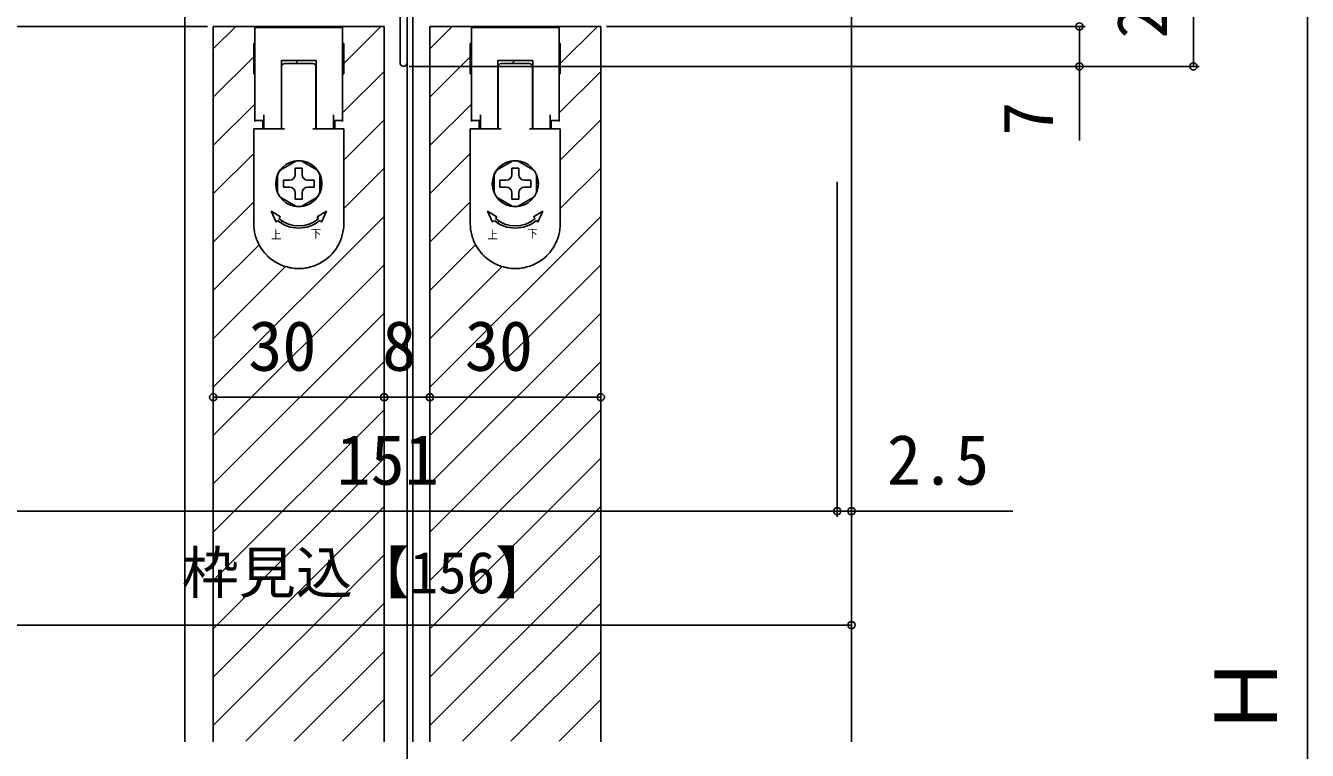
# Model space of a CAD drawing. Units: millimetres, scale not verified. Extents: x -525 to 525, y -783 to 779.
# Drawn here: x -403.9 to -179, y 327.6 to 454.9 of the extents above; entities that cross this region are included whole.
import ezdxf
from ezdxf.enums import TextEntityAlignment as Align

# ---------------------------------------------------------------- set-up
doc = ezdxf.new("R2010")
doc.units = ezdxf.units.MM
doc.header["$LTSCALE"] = 4
for name, color, linetype in [('0-3_YKK_11', 7, 'Continuous'), ('0-4_YKK_12', 2, 'Continuous'), ('0-5_YKK_13', 4, 'Continuous'), ('0-7_YKK_D', 6, 'Continuous')]:
    doc.layers.add(name, color=color, linetype=linetype)
doc.styles.add('ＭＳ ゴシック', font='')
doc.styles.get('ＭＳ ゴシック').set_extended_font_data('MS Gothic')

msp = doc.modelspace()

# ---------------------------------------------------------------- linework, layer by layer
at = {"layer": '0-3_YKK_11'}
msp.add_line((-337, 477.703), (-337, 448.303), dxfattribs=at)
msp.add_lwpolyline([(-338.2, 448.303), (-338.2, 470.903), (-341.5, 470.903), (-341.5, 465.903)], dxfattribs=at)
msp.add_arc((-337.6, 448.303), 0.6, 179.99999, 0.00001, dxfattribs=at)
at = {"layer": '0-4_YKK_12'}
for p, q in [((-337, 170.84), (-337, 538.257)), ((-259, 498.703), (-259, 329.103)), ((-376, 474.903), (-376, 329.103)), ((-336, 475.203), (-336, 329.103)), ((-371, 329.103), (-371, 454.703)), ((-341, 454.703), (-371, 454.703)), ((-371, 450.757), (-367.054, 454.703)), ((-358.768, 454.504), (-358.568, 454.703)), ((-350.283, 454.504), (-350.083, 454.703)), ((-348.1, 448.201), (-341.598, 454.703)), ((-341, 454.703), (-341, 329.103)), ((-333, 329.103), (-333, 454.703)), ((-303, 454.703), (-333, 454.703)), ((-333, 450.757), (-329.054, 454.703)), ((-320.768, 454.504), (-320.568, 454.703)), ((-312.283, 454.504), (-312.083, 454.703)), ((-310.1, 448.201), (-303.598, 454.703)), ((-303, 454.703), (-303, 329.103)), ((-371, 442.272), (-363.9, 449.372)), ((-356.583, 448.203), (-356.083, 448.703)), ((-333, 442.272), (-325.9, 449.372)), ((-318.583, 448.203), (-318.083, 448.703)), ((-359.05, 445.737), (-359, 445.787)), ((-348.3, 439.516), (-341, 446.816)), ((-321.05, 445.737), (-321, 445.787)), ((-310.3, 439.516), (-303, 446.816)), ((-353, 443.301), (-352.95, 443.351)), ((-315, 443.301), (-314.95, 443.351)), ((-371, 433.787), (-363.7, 441.087)), ((-333, 433.787), (-325.7, 441.087)), ((-359.05, 437.251), (-359, 437.301)), ((-349.675, 438.141), (-349.613, 438.203)), ((-348.1, 431.231), (-341, 438.331)), ((-321.05, 437.251), (-321, 437.301)), ((-311.675, 438.141), (-311.613, 438.203)), ((-310.1, 431.231), (-303, 438.331)), ((-371, 425.301), (-363.9, 432.401)), ((-333, 425.301), (-325.9, 432.401)), ((-357.041, 430.775), (-356.729, 431.087)), ((-348.1, 422.745), (-341, 429.845)), ((-319.041, 430.775), (-318.729, 431.087)), ((-310.1, 422.745), (-303, 429.845)), ((-359.984, 427.832), (-359.75, 428.066)), ((-352.25, 427.081), (-351.959, 427.372)), ((-321.984, 427.832), (-321.75, 428.066)), ((-314.25, 427.081), (-313.959, 427.372)), ((-371, 416.816), (-363.9, 423.916)), ((-356.268, 423.062), (-356.221, 423.11)), ((-333, 416.816), (-325.9, 423.916)), ((-318.268, 423.062), (-318.221, 423.11)), ((-371, 391.36), (-341, 421.36)), ((-333, 391.36), (-303, 421.36)), ((-359.118, 420.213), (-358.828, 420.503)), ((-321.118, 420.213), (-320.828, 420.503)), ((-371, 408.331), (-362.962, 416.369)), ((-333, 408.331), (-324.962, 416.369)), ((-371, 382.875), (-341, 412.875)), ((-371, 399.845), (-358.3, 412.546)), ((-333, 382.875), (-303, 412.875)), ((-333, 399.845), (-320.3, 412.546)), ((-371, 374.39), (-341, 404.39)), ((-333, 374.39), (-303, 404.39)), ((-371, 365.904), (-341, 395.904)), ((-333, 365.904), (-303, 395.904)), ((-371, 357.419), (-341, 387.419)), ((-333, 357.419), (-303, 387.419)), ((-371, 348.934), (-341, 378.934)), ((-333, 348.934), (-303, 378.934)), ((-371, 340.448), (-341, 370.448)), ((-333, 340.448), (-303, 370.448)), ((-371, 331.963), (-341, 361.963)), ((-333, 331.963), (-303, 361.963)), ((-365.273, 329.205), (-341, 353.478)), ((-327.273, 329.205), (-303, 353.478)), ((-356.788, 329.205), (-341, 344.993)), ((-318.788, 329.205), (-303, 344.993)), ((-348.302, 329.205), (-341, 336.507)), ((-310.302, 329.205), (-303, 336.507))]:
    msp.add_line(p, q, dxfattribs=at)
at = {"layer": '0-5_YKK_13'}
for p, q in [((-363.7, 454.504), (-348.3, 454.504)), ((-363.7, 454.504), (-363.7, 438.004)), ((-348.3, 454.504), (-348.3, 438.004)), ((-325.7, 454.504), (-310.3, 454.504)), ((-325.7, 454.504), (-325.7, 438.004)), ((-310.3, 454.504), (-310.3, 438.004)), ((-363.7, 451.703), (-363.9, 451.703)), ((-348.1, 448.311), (-348.1, 451.203)), ((-325.7, 451.703), (-325.9, 451.703)), ((-310.1, 448.311), (-310.1, 451.203)), ((-363.9, 447.865), (-363.9, 448.311)), ((-363.9, 446.692), (-363.9, 447.865)), ((-359.05, 448.703), (-359.05, 436.703)), ((-352.95, 448.703), (-359.05, 448.703)), ((-359, 447.203), (-359, 447.703)), ((-358.5, 448.203), (-353.5, 448.203)), ((-353, 447.203), (-353, 447.703)), ((-352.95, 436.703), (-352.95, 448.703)), ((-325.9, 447.865), (-325.9, 448.311)), ((-325.9, 446.692), (-325.9, 447.865)), ((-321.05, 448.703), (-321.05, 436.703)), ((-314.95, 448.703), (-321.05, 448.703)), ((-321, 447.203), (-321, 447.703)), ((-320.5, 448.203), (-315.5, 448.203)), ((-315, 447.203), (-315, 447.703)), ((-314.95, 436.703), (-314.95, 448.703)), ((-363.9, 446.692), (-363.9, 446.424)), ((-363.9, 446.424), (-363.9, 446.392)), ((-363.9, 446.392), (-363.7, 446.392)), ((-359.05, 446.392), (-359, 446.392)), ((-359, 446.703), (-359, 447.203)), ((-359, 446.424), (-359, 446.692)), ((-359, 446.392), (-359, 446.424)), ((-359, 445.407), (-359, 446.392)), ((-353, 446.692), (-353, 446.701)), ((-353, 445.407), (-353, 446.392)), ((-353, 446.392), (-352.95, 446.392)), ((-348.3, 446.392), (-348.1, 446.392)), ((-348.1, 446.692), (-348.1, 446.424)), ((-348.1, 446.424), (-348.1, 446.392)), ((-325.9, 446.692), (-325.9, 446.424)), ((-325.9, 446.424), (-325.9, 446.392)), ((-325.9, 446.392), (-325.7, 446.392)), ((-321.05, 446.392), (-321, 446.392)), ((-321, 446.703), (-321, 447.203)), ((-321, 446.424), (-321, 446.692)), ((-321, 446.392), (-321, 446.424)), ((-321, 445.407), (-321, 446.392)), ((-315, 446.692), (-315, 446.701)), ((-315, 445.407), (-315, 446.392)), ((-315, 446.392), (-314.95, 446.392)), ((-310.3, 446.392), (-310.1, 446.392)), ((-310.1, 446.692), (-310.1, 446.424)), ((-310.1, 446.424), (-310.1, 446.392)), ((-359, 442.703), (-359, 443.161)), ((-353, 443.161), (-353, 444.692)), ((-321, 442.703), (-321, 443.161)), ((-315, 443.161), (-315, 444.692)), ((-359, 442.668), (-359, 442.703)), ((-359, 439.203), (-359, 441.203)), ((-353, 439.203), (-353, 441.203)), ((-321, 442.668), (-321, 442.703)), ((-321, 439.203), (-321, 441.203)), ((-315, 439.203), (-315, 441.203)), ((-362.1, 436.703), (-362.1, 439.203)), ((-359, 438.12), (-359, 439.203)), ((-353, 438.12), (-353, 439.203)), ((-349.9, 436.703), (-349.9, 439.203)), ((-324.1, 436.703), (-324.1, 439.203)), ((-321, 438.12), (-321, 439.203)), ((-315, 438.12), (-315, 439.203)), ((-311.9, 436.703), (-311.9, 439.203)), ((-363.9, 436.703), (-362.1, 436.703)), ((-363.9, 432.403), (-363.9, 436.703)), ((-363.7, 438.203), (-362.1, 438.203)), ((-362.325, 436.703), (-362.325, 438.203)), ((-359, 437.703), (-359, 438.12)), ((-359, 436.703), (-358.5, 436.703)), ((-353.5, 436.703), (-353, 436.703)), ((-353, 437.703), (-353, 438.12)), ((-353, 437.203), (-353, 437.703)), ((-353, 436.703), (-353, 437.203)), ((-353, 436.703), (-352.95, 436.703)), ((-349.9, 438.203), (-348.3, 438.203)), ((-349.675, 438.203), (-349.675, 436.703)), ((-348.1, 432.403), (-348.1, 436.703)), ((-325.9, 436.703), (-324.1, 436.703)), ((-325.9, 432.403), (-325.9, 436.703)), ((-325.7, 438.203), (-324.1, 438.203)), ((-324.325, 436.703), (-324.325, 438.203)), ((-321, 437.703), (-321, 438.12)), ((-321, 436.703), (-320.5, 436.703)), ((-315.5, 436.703), (-315, 436.703)), ((-315, 437.703), (-315, 438.12)), ((-315, 437.203), (-315, 437.703)), ((-315, 436.703), (-315, 437.203)), ((-315, 436.703), (-314.95, 436.703)), ((-311.9, 438.203), (-310.3, 438.203)), ((-311.675, 438.203), (-311.675, 436.703)), ((-310.1, 432.403), (-310.1, 436.703)), ((-363.9, 431.403), (-363.9, 432.403)), ((-348.1, 431.403), (-348.1, 432.403)), ((-325.9, 431.403), (-325.9, 432.403)), ((-310.1, 431.403), (-310.1, 432.403)), ((-363.9, 430.529), (-363.9, 431.403)), ((-363.9, 430.065), (-363.9, 430.529)), ((-363.9, 429.903), (-363.9, 430.065)), ((-356.534, 431.068), (-359.166, 429.548)), ((-356.6, 429.803), (-355.4, 429.803)), ((-356.6, 429.803), (-356.6, 428.703)), ((-352.834, 429.548), (-355.466, 431.068)), ((-355.4, 429.803), (-355.4, 428.703)), ((-348.1, 430.529), (-348.1, 431.403)), ((-325.9, 430.529), (-325.9, 431.403)), ((-325.9, 430.065), (-325.9, 430.529)), ((-325.9, 429.903), (-325.9, 430.065)), ((-318.534, 431.068), (-321.166, 429.548)), ((-318.6, 429.803), (-317.4, 429.803)), ((-318.6, 429.803), (-318.6, 428.703)), ((-314.834, 429.548), (-317.466, 431.068)), ((-317.4, 429.803), (-317.4, 428.703)), ((-310.1, 430.529), (-310.1, 431.403)), ((-363.9, 426.903), (-363.9, 427.403)), ((-359.75, 428.633), (-359.75, 425.574)), ((-359.7, 428.623), (-359.7, 425.584)), ((-358.7, 426.503), (-358.7, 427.703)), ((-358.7, 427.703), (-357.6, 427.703)), ((-353.3, 427.703), (-354.4, 427.703)), ((-353.3, 427.703), (-353.3, 426.503)), ((-352.3, 425.584), (-352.3, 428.623)), ((-352.25, 425.574), (-352.25, 428.633)), ((-348.1, 427.403), (-348.1, 429.403)), ((-348.1, 426.903), (-348.1, 427.403)), ((-325.9, 426.903), (-325.9, 427.403)), ((-321.75, 428.633), (-321.75, 425.574)), ((-321.7, 428.623), (-321.7, 425.584)), ((-320.7, 426.503), (-320.7, 427.703)), ((-320.7, 427.703), (-319.6, 427.703)), ((-315.3, 427.703), (-316.4, 427.703)), ((-315.3, 427.703), (-315.3, 426.503)), ((-314.3, 425.584), (-314.3, 428.623)), ((-314.25, 425.574), (-314.25, 428.633)), ((-310.1, 427.403), (-310.1, 429.403)), ((-310.1, 426.903), (-310.1, 427.403)), ((-363.9, 425.903), (-363.9, 426.278)), ((-363.9, 425.847), (-363.9, 425.903)), ((-363.9, 425.568), (-363.9, 425.847)), ((-363.9, 425.547), (-363.9, 425.568)), ((-363.9, 425.403), (-363.9, 425.547)), ((-363.9, 424.903), (-363.9, 425.403)), ((-358.7, 426.503), (-357.6, 426.503)), ((-356.6, 424.403), (-356.6, 425.503)), ((-355.4, 424.403), (-355.4, 425.503)), ((-353.3, 426.503), (-354.4, 426.503)), ((-348.1, 425.903), (-348.1, 426.278)), ((-348.1, 425.847), (-348.1, 425.903)), ((-348.1, 425.568), (-348.1, 425.847)), ((-348.1, 425.547), (-348.1, 425.568)), ((-348.1, 425.403), (-348.1, 425.547)), ((-348.1, 424.903), (-348.1, 425.403)), ((-325.9, 425.903), (-325.9, 426.278)), ((-325.9, 425.847), (-325.9, 425.903)), ((-325.9, 425.568), (-325.9, 425.847)), ((-325.9, 425.547), (-325.9, 425.568)), ((-325.9, 425.403), (-325.9, 425.547)), ((-325.9, 424.903), (-325.9, 425.403)), ((-320.7, 426.503), (-319.6, 426.503)), ((-318.6, 424.403), (-318.6, 425.503)), ((-317.4, 424.403), (-317.4, 425.503)), ((-315.3, 426.503), (-316.4, 426.503)), ((-310.1, 425.903), (-310.1, 426.278)), ((-310.1, 425.847), (-310.1, 425.903)), ((-310.1, 425.568), (-310.1, 425.847)), ((-310.1, 425.547), (-310.1, 425.568)), ((-310.1, 425.403), (-310.1, 425.547)), ((-310.1, 424.903), (-310.1, 425.403)), ((-363.9, 424.403), (-363.9, 424.903)), ((-363.9, 420.103), (-363.9, 424.403)), ((-359.166, 424.659), (-356.534, 423.139)), ((-355.4, 424.403), (-356.6, 424.403)), ((-355.466, 423.139), (-352.834, 424.659)), ((-348.1, 424.403), (-348.1, 424.903)), ((-348.1, 420.103), (-348.1, 424.403)), ((-325.9, 424.403), (-325.9, 424.903)), ((-325.9, 420.103), (-325.9, 424.403)), ((-321.166, 424.659), (-318.534, 423.139)), ((-317.4, 424.403), (-318.6, 424.403)), ((-317.466, 423.139), (-314.834, 424.659)), ((-310.1, 424.403), (-310.1, 424.903)), ((-310.1, 420.103), (-310.1, 424.403)), ((-359.985, 420.354), (-360.85, 422.303)), ((-359.214, 421.273), (-360.85, 422.303)), ((-359.985, 420.354), (-359.728, 420.66)), ((-359.214, 421.273), (-359.471, 420.967)), ((-352.786, 421.273), (-351.15, 422.303)), ((-352.786, 421.273), (-352.529, 420.967)), ((-352.015, 420.354), (-352.272, 420.66)), ((-352.015, 420.354), (-351.15, 422.303)), ((-321.985, 420.354), (-322.85, 422.303)), ((-321.214, 421.273), (-322.85, 422.303)), ((-321.985, 420.354), (-321.728, 420.66)), ((-321.214, 421.273), (-321.471, 420.967)), ((-314.786, 421.273), (-313.15, 422.303)), ((-314.786, 421.273), (-314.529, 420.967)), ((-314.015, 420.354), (-314.272, 420.66)), ((-314.015, 420.354), (-313.15, 422.303))]:
    msp.add_line(p, q, dxfattribs=at)
for points in [[(-363.9, 448.311), (-363.9, 451.203), (-363.9, 451.703)], [(-348.1, 451.203), (-348.1, 451.703), (-348.3, 451.703)], [(-325.9, 448.311), (-325.9, 451.203), (-325.9, 451.703)], [(-310.1, 451.203), (-310.1, 451.703), (-310.3, 451.703)], [(-348.1, 446.692), (-348.1, 447.865), (-348.1, 448.311)], [(-310.1, 446.692), (-310.1, 447.865), (-310.1, 448.311)], [(-359, 446.692), (-359, 446.701), (-359, 446.703)], [(-359, 444.907), (-359, 445.264), (-359, 445.407)], [(-353, 446.701), (-353, 446.703), (-353, 447.203)], [(-353, 446.392), (-353, 446.424), (-353, 446.692)], [(-353, 444.692), (-353, 444.907), (-353, 445.264), (-353, 445.407)], [(-321, 446.692), (-321, 446.701), (-321, 446.703)], [(-321, 444.907), (-321, 445.264), (-321, 445.407)], [(-315, 446.701), (-315, 446.703), (-315, 447.203)], [(-315, 446.392), (-315, 446.424), (-315, 446.692)], [(-315, 444.692), (-315, 444.907), (-315, 445.264), (-315, 445.407)], [(-359, 443.161), (-359, 444.692), (-359, 444.907)], [(-353, 442.668), (-353, 442.703), (-353, 443.161)], [(-321, 443.161), (-321, 444.692), (-321, 444.907)], [(-315, 442.668), (-315, 442.703), (-315, 443.161)], [(-359, 441.203), (-359, 442.661), (-359, 442.668)], [(-353, 441.203), (-353, 442.661), (-353, 442.668)], [(-321, 441.203), (-321, 442.661), (-321, 442.668)], [(-315, 441.203), (-315, 442.661), (-315, 442.668)], [(-362.1, 436.703), (-359.05, 436.703), (-359, 436.703)], [(-359, 436.703), (-359, 437.203), (-359, 437.703)], [(-352.95, 436.703), (-349.9, 436.703), (-348.1, 436.703)], [(-324.1, 436.703), (-321.05, 436.703), (-321, 436.703)], [(-321, 436.703), (-321, 437.203), (-321, 437.703)], [(-314.95, 436.703), (-311.9, 436.703), (-310.1, 436.703)], [(-363.9, 427.403), (-363.9, 429.403), (-363.9, 429.903)], [(-348.1, 429.403), (-348.1, 429.903), (-348.1, 430.065), (-348.1, 430.529)], [(-325.9, 427.403), (-325.9, 429.403), (-325.9, 429.903)], [(-310.1, 429.403), (-310.1, 429.903), (-310.1, 430.065), (-310.1, 430.529)], [(-363.9, 426.278), (-363.9, 426.742), (-363.9, 426.903)], [(-348.1, 426.278), (-348.1, 426.742), (-348.1, 426.903)], [(-325.9, 426.278), (-325.9, 426.742), (-325.9, 426.903)], [(-310.1, 426.278), (-310.1, 426.742), (-310.1, 426.903)]]:
    msp.add_lwpolyline(points, dxfattribs=at)
for centre, radius, start, end in [((-358.5, 447.703), 0.5, 90, 180), ((-353.5, 447.703), 0.5, 0, 90), ((-320.5, 447.703), 0.5, 90, 180), ((-315.5, 447.703), 0.5, 0, 90), ((-356, 427.103), 4.05, 0, 180), ((-356, 427.103), 4.05, 136.2623, 157.80839), ((-356, 427.103), 4, 82.33165, 97.66835), ((-318, 427.103), 4.05, 0, 180), ((-318, 427.103), 4.05, 136.2623, 157.80839), ((-318, 427.103), 4, 82.33165, 97.66835), ((-356, 427.103), 4, 142.33165, 157.66835), ((-357.6, 428.703), 1, 270, 0), ((-354.4, 428.703), 1, 180, 270), ((-356, 427.103), 4, 22.33165, 37.82349), ((-318, 427.103), 4, 142.33165, 157.66835), ((-319.6, 428.703), 1, 270, 0), ((-316.4, 428.703), 1, 180, 270), ((-318, 427.103), 4, 22.33165, 37.82349), ((-356, 427.103), 4.05, 180, 0), ((-356, 427.103), 4, 202.33165, 217.82349), ((-357.6, 425.503), 1, 0, 90), ((-354.4, 425.503), 1, 90, 180), ((-356, 427.103), 4, 322.17651, 337.66835), ((-318, 427.103), 4.05, 180, 0), ((-318, 427.103), 4, 202.33165, 217.82349), ((-319.6, 425.503), 1, 0, 90), ((-316.4, 425.503), 1, 90, 180), ((-318, 427.103), 4, 322.17651, 337.66835), ((-356, 427.103), 4, 262.17651, 277.82349), ((-318, 427.103), 4, 262.17651, 277.82349), ((-356, 425.103), 5.8, 230, 310), ((-356, 425.103), 5.4, 230, 310), ((-318, 425.103), 5.8, 230, 310), ((-318, 425.103), 5.4, 230, 310), ((-356, 420.103), 7.9, 180, 194.66485), ((-356, 420.103), 7.9, 345.33515, 0), ((-318, 420.103), 7.9, 180, 194.66485), ((-318, 420.103), 7.9, 345.33515, 0), ((-356, 420.103), 7.9, 194.66485, 198.44872), ((-356, 420.103), 7.9, 198.44872, 202.318), ((-356, 420.103), 7.9, 202.318, 225.86911), ((-356, 420.103), 7.9, 314.13089, 337.682), ((-356, 420.103), 7.9, 337.682, 341.55128), ((-356, 420.103), 7.9, 341.55128, 345.33515), ((-318, 420.103), 7.9, 194.66485, 198.44872), ((-318, 420.103), 7.9, 198.44872, 202.318), ((-318, 420.103), 7.9, 202.318, 225.86911), ((-318, 420.103), 7.9, 314.13089, 337.682), ((-318, 420.103), 7.9, 337.682, 341.55128), ((-318, 420.103), 7.9, 341.55128, 345.33515), ((-356, 420.103), 7.9, 225.86911, 226.18003), ((-356, 420.103), 7.9, 226.18003, 259.0546), ((-356, 420.103), 7.9, 280.9454, 313.81997), ((-356, 420.103), 7.9, 313.81997, 314.13089), ((-318, 420.103), 7.9, 225.86911, 226.18003), ((-318, 420.103), 7.9, 226.18003, 259.0546), ((-318, 420.103), 7.9, 280.9454, 313.81997), ((-318, 420.103), 7.9, 313.81997, 314.13089), ((-356, 420.103), 7.9, 259.0546, 262.72786), ((-356, 420.103), 7.9, 262.72786, 270), ((-356, 420.103), 7.9, 270, 277.27214), ((-356, 420.103), 7.9, 277.27214, 280.9454), ((-318, 420.103), 7.9, 259.0546, 262.72786), ((-318, 420.103), 7.9, 262.72786, 270), ((-318, 420.103), 7.9, 270, 277.27214), ((-318, 420.103), 7.9, 277.27214, 280.9454)]:
    msp.add_arc(centre, radius, start, end, dxfattribs=at)
at = {"layer": '0-7_YKK_D'}
for p, q in [((-179, 488.203), (-179, 209.003)), ((-199, 474.703), (-199, 447.703)), ((-373, 454.703), (-496, 454.703)), ((-372, 454.703), (-496, 454.703)), ((-302, 454.703), (-218, 454.703)), ((-336.6, 447.703), (-198, 447.703)), ((-336.6, 447.703), (-218, 447.703)), ((-371, 428.403), (-371, 388.603)), ((-341, 428.403), (-341, 388.603)), ((-341, 428.403), (-341, 388.603)), ((-333, 428.403), (-333, 388.603)), ((-333, 428.403), (-333, 388.603)), ((-303, 428.403), (-303, 388.603)), ((-261.5, 427.403), (-261.5, 368.603)), ((-259, 427.403), (-259, 348.603)), ((-259, 427.403), (-259, 368.603)), ((-261.5, 426.403), (-261.5, 368.603)), ((-371, 389.603), (-341, 389.603)), ((-341, 389.603), (-333, 389.603)), ((-333, 389.603), (-303, 389.603)), ((-261.5, 369.603), (-412.5, 369.603)), ((-261.5, 369.603), (-264.05, 369.603)), ((-261.5, 369.603), (-259, 369.603)), ((-259, 369.603), (-230.673, 369.603)), ((-415, 349.603), (-259, 349.603))]:
    msp.add_line(p, q, dxfattribs=at)
msp.add_lwpolyline([(-219, 454.703), (-219, 447.703), (-219, 434.676)], dxfattribs=at)
for centre in [(-219, 454.703), (-219, 447.703), (-199, 447.703), (-371, 389.603), (-341, 389.603), (-341, 389.603), (-333, 389.603), (-333, 389.603), (-303, 389.603), (-261.5, 369.603), (-261.5, 369.603), (-259, 369.603), (-259, 349.603)]:
    msp.add_circle(centre, 0.637, dxfattribs=at)

# ---------------------------------------------------------------- texts
at = {"layer": '0-5_YKK_13', "style": 'ＭＳ ゴシック', "width": 0.9}
for s, p in [('上', (-360.853, 416.961)), ('下', (-353.873, 417.143)), ('上', (-322.853, 416.961)), ('下', (-315.873, 417.143))]:
    msp.add_text(s, height=1.466, dxfattribs=at).set_placement(p, align=Align.BOTTOM_LEFT)
at = {"layer": '0-7_YKK_D', "style": 'ＭＳ ゴシック'}
for s, height, p in [('27', 8.798, (-201, 452.578)), ('7', 8.798, (-221, 435.517)), ('Ｈ', 11, (-181, 329.676))]:
    msp.add_text(s, height=height, rotation=90, dxfattribs=at).set_placement(p, align=Align.BOTTOM_LEFT)
for s, height, p in [('30', 8.798, (-364.864, 391.603)), ('8', 8.798, (-341.364, 391.603)), ('30', 8.798, (-326.864, 391.603)), ('151', 8.798, (-349.375, 371.603)), ('2.5', 8.798, (-252.786, 371.603)), ('枠見込【156】', 7.331, (-376.517, 352.967))]:
    msp.add_text(s, height=height, dxfattribs=at).set_placement(p, align=Align.BOTTOM_LEFT)

doc.saveas('drawing.dxf')
